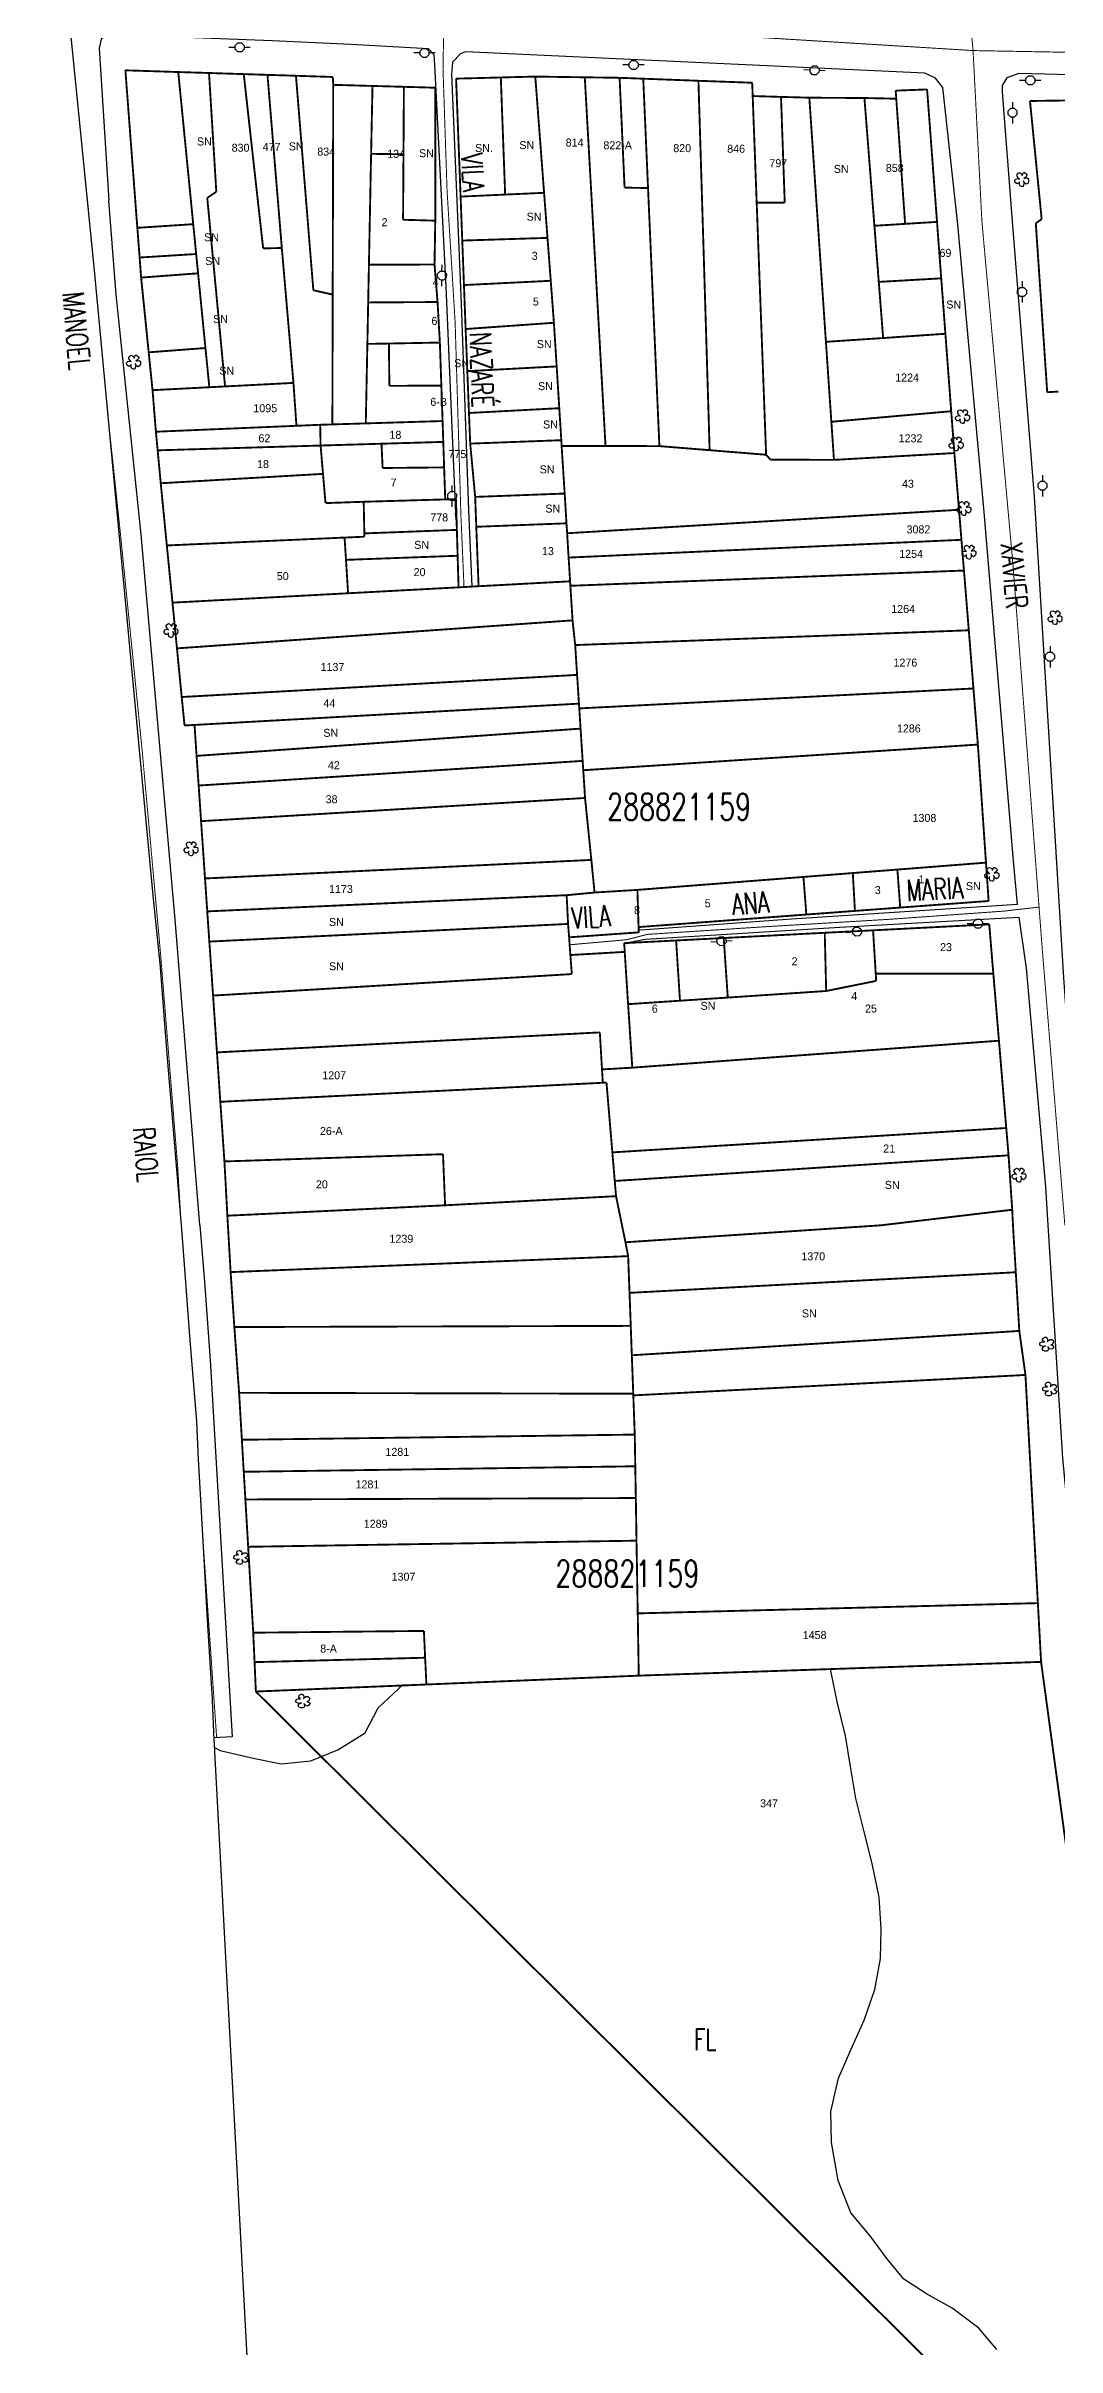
# Model space of a CAD drawing. Header units: millimetres. Extents: x 203684 to 206468, y 4869193 to 4871613.
# Drawn here: x 203709 to 203898.5, y 4870786.4 to 4871217.7 of the extents above; entities that cross this region are included whole.
import ezdxf
from ezdxf.enums import TextEntityAlignment as Align

# ---------------------------------------------------------------- set-up
doc = ezdxf.new("R2010")
doc.units = ezdxf.units.MM
for name, color, linetype in [('CD_MALHA_LOTES', 7, 'Continuous'), ('CD_TXT_QUADRA', 7, 'Continuous'), ('LM-LIM-SETOR-FISCAL', 250, 'Continuous'), ('LT-POSTES', 7, 'Continuous'), ('RU-QUADRA', 210, 'Continuous'), ('SV-EIXO-RUA-N-PAV', 6, 'Continuous'), ('SV-EIXO-RUA-PAV', 20, 'Continuous'), ('SV-RUA-NAO-PAV', 7, 'Continuous'), ('SV-RUA-PAVIM', 7, 'Continuous'), ('SV-TXT-RUA-N-PAV', 7, 'Continuous'), ('SV-TXT-RUA-PAV', 7, 'Continuous'), ('Th_NmrPort', 1, 'Continuous'), ('VG-ARVORE-ISOLADA', 90, 'Continuous'), ('VG-ORLA-VEGETACAO', 90, 'Continuous'), ('VG-TXT-VEGETACAO', 90, 'Continuous')]:
    doc.layers.add(name, color=color, linetype=linetype)
doc.styles.add('ARIAL', font='simplex.shx')

# ---------------------------------------------------------------- blocks, each defined once
blk = doc.blocks.new('COD092', base_point=(204504.092239, 4871060.025635))
at = {"layer": 'LT-POSTES'}
blk.add_line((204504.922233, 4871060.022296), (204506.0889, 4871060.022296), dxfattribs=at)
blk.add_lwpolyline([(204502.0889, 4871060.022296), (204503.255567, 4871060.022296), (204503.255567, 4871060.35563), (204503.755567, 4871060.85563), (204504.422233, 4871060.85563), (204504.922233, 4871060.35563), (204504.922233, 4871059.688963), (204504.422233, 4871059.188963), (204503.755567, 4871059.188963), (204503.255567, 4871059.688963), (204503.255567, 4871060.022296)], dxfattribs=at)
blk = doc.blocks.new('COD208', base_point=(204517.498181, 4871042.194979))
at = {"layer": 'VG-ARVORE-ISOLADA'}
blk.add_lwpolyline([(204517.064848, 4871042.628313), (204516.739848, 4871042.844979), (204516.739848, 4871043.169979), (204516.956515, 4871043.386646), (204517.173181, 4871043.494979), (204517.389848, 4871043.494979), (204517.606515, 4871043.278312), (204517.714848, 4871042.953312), (204517.606515, 4871042.628313), (204517.823181, 4871042.844979), (204518.148181, 4871043.061646), (204518.473181, 4871043.061646), (204518.689848, 4871042.844979), (204518.798181, 4871042.628313), (204518.581515, 4871042.194979), (204518.256515, 4871042.086646), (204518.581515, 4871041.978313), (204518.798181, 4871041.869979), (204518.798181, 4871041.653313), (204518.581515, 4871041.328313), (204518.364848, 4871041.219979), (204518.039848, 4871041.328313), (204517.714848, 4871041.761646), (204517.823181, 4871041.219979), (204517.714848, 4871041.003313), (204517.498181, 4871040.894979), (204517.173181, 4871040.894979), (204516.848182, 4871041.003313), (204516.631515, 4871041.328313), (204516.848182, 4871041.653313), (204517.281515, 4871041.869979), (204516.848182, 4871041.761646), (204516.414848, 4871041.869979), (204516.198182, 4871041.978313), (204516.198182, 4871042.194979), (204516.306515, 4871042.519979), (204516.631515, 4871042.628313)], close=True, dxfattribs=at)

msp = doc.modelspace()

# ---------------------------------------------------------------- linework, layer by layer
at = {"layer": 'CD_MALHA_LOTES', "const_width": 0.35}
for points in [[(203726.08, 4871183.65), (203723.84, 4871213.17)], [(203723.84, 4871213.17), (203733.75, 4871212.85)], [(203733.75, 4871212.85), (203739.52, 4871212.67)], [(203736.56, 4871184.33), (203733.75, 4871212.85)], [(203739.52, 4871212.67), (203746.03, 4871212.46)], [(203740.89, 4871190.4), (203739.52, 4871212.67)], [(203746.03, 4871212.46), (203750.48, 4871212.32)], [(203749.67, 4871179.79), (203746.03, 4871212.46)], [(203750.48, 4871212.32), (203755.82, 4871212.15)], [(203753.17, 4871179.87), (203750.48, 4871212.32)], [(203755.82, 4871212.15), (203762.73, 4871211.92)], [(203759.08, 4871171.95), (203755.82, 4871212.15)], [(203762.71, 4871171.13), (203762.81, 4871210.45)], [(203762.73, 4871211.92), (203762.81, 4871210.45)], [(203762.81, 4871210.45), (203770.17, 4871210.24)], [(203769.91, 4871197.52), (203770.17, 4871210.24)], [(203770.17, 4871210.24), (203776.06, 4871210.08)], [(203775.98, 4871197.43), (203776.06, 4871210.08)], [(203776.06, 4871210.08), (203781.94, 4871209.91)], [(203781.94, 4871209.91), (203781.94, 4871184.99)], [(203785.84, 4871211.61), (203794.23, 4871211.83)], [(203786.69, 4871189.5), (203785.84, 4871211.61)], [(203794.23, 4871211.83), (203800.69, 4871212)], [(203795.04, 4871189.88), (203794.23, 4871211.83)], [(203800.69, 4871212), (203809.97, 4871211.86)], [(203802.34, 4871190.21), (203800.69, 4871212)], [(203809.97, 4871211.86), (203816.5, 4871211.77)], [(203813.86, 4871142.75), (203809.97, 4871211.86)], [(203816.5, 4871211.77), (203820.93, 4871211.6)], [(203817.43, 4871191.18), (203816.5, 4871211.77)], [(203820.93, 4871211.6), (203831.28, 4871211.21)], [(203821.83, 4871191.11), (203820.93, 4871211.6)], [(203831.28, 4871211.21), (203841.36, 4871210.84)], [(203833.38, 4871141.97), (203831.28, 4871211.21)], [(203841.36, 4871210.84), (203841.45, 4871208.35)], [(203868.26, 4871209.36), (203874.15, 4871209.59)], [(203868.37, 4871207.85), (203868.26, 4871209.36)], [(203874.15, 4871209.59), (203876.01, 4871184.76)], [(203842.2, 4871188.36), (203841.45, 4871208.35)], [(203841.45, 4871208.35), (203846.76, 4871208.19)], [(203846.76, 4871208.19), (203852.07, 4871208.04)], [(203847.46, 4871188.37), (203846.76, 4871208.19)], [(203855.18, 4871162.28), (203852.07, 4871208.04)], [(203852.07, 4871208.04), (203862.4, 4871207.98)], [(203862.4, 4871207.98), (203868.37, 4871207.85)], [(203864.27, 4871184.03), (203862.4, 4871207.98)], [(203870.03, 4871184.39), (203868.37, 4871207.85)], [(203902.92, 4871207.56), (203893.44, 4871207.42)], [(203893.44, 4871207.42), (203895.63, 4871185.27)], [(203769.5, 4871176.73), (203769.91, 4871197.52)], [(203775.98, 4871197.43), (203769.91, 4871197.52)], [(203775.9, 4871185.16), (203775.98, 4871197.43)], [(203739.19, 4871189.27), (203740.89, 4871190.4)], [(203742.53, 4871153.92), (203739.19, 4871189.27)], [(203786.69, 4871189.5), (203795.04, 4871189.88)], [(203787, 4871181.26), (203786.69, 4871189.5)], [(203802.34, 4871190.21), (203795.04, 4871189.88)], [(203802.98, 4871181.76), (203802.34, 4871190.21)], [(203821.83, 4871191.11), (203817.43, 4871191.18)], [(203823.96, 4871142.73), (203821.83, 4871191.11)], [(203843.97, 4871141.11), (203842.2, 4871188.36)], [(203842.2, 4871188.36), (203847.46, 4871188.37)], [(203726.08, 4871183.65), (203736.56, 4871184.33)], [(203726.51, 4871178.08), (203726.08, 4871183.65)], [(203737.11, 4871178.74), (203736.56, 4871184.33)], [(203781.94, 4871184.99), (203775.9, 4871185.16)], [(203781.94, 4871184.99), (203781.8, 4871176.77)], [(203864.27, 4871184.03), (203870.03, 4871184.39)], [(203865.09, 4871173.51), (203864.27, 4871184.03)], [(203876.01, 4871184.76), (203870.03, 4871184.39)], [(203876.01, 4871184.76), (203876.8, 4871174.18)], [(203895.63, 4871185.27), (203894.53, 4871184.5)], [(203894.53, 4871184.5), (203896.67, 4871152.84)], [(203753.17, 4871179.87), (203749.67, 4871179.79)], [(203755.35, 4871154.58), (203753.17, 4871179.87)], [(203787, 4871181.26), (203802.98, 4871181.76)], [(203787.32, 4871172.92), (203787, 4871181.26)], [(203803.59, 4871173.72), (203802.98, 4871181.76)], [(203726.51, 4871178.08), (203737.11, 4871178.74)], [(203726.79, 4871174.32), (203726.51, 4871178.08)], [(203726.79, 4871174.32), (203737.47, 4871175.12)], [(203737.47, 4871175.12), (203737.11, 4871178.74)], [(203738.85, 4871161.12), (203737.47, 4871175.12)], [(203769.36, 4871169.66), (203769.5, 4871176.73)], [(203781.8, 4871176.77), (203769.5, 4871176.73)], [(203781.8, 4871176.77), (203782.37, 4871169.74)], [(203728.21, 4871160.31), (203726.79, 4871174.32)], [(203762.71, 4871171.13), (203759.08, 4871171.95)], [(203762.65, 4871146.8), (203762.71, 4871171.13)], [(203787.32, 4871172.92), (203803.59, 4871173.72)], [(203787.63, 4871164.68), (203787.32, 4871172.92)], [(203804.18, 4871165.85), (203803.59, 4871173.72)], [(203865.09, 4871173.51), (203876.8, 4871174.18)], [(203865.91, 4871162.99), (203865.09, 4871173.51)], [(203876.8, 4871174.18), (203877.58, 4871163.79)], [(203769.21, 4871161.89), (203769.36, 4871169.66)], [(203782.37, 4871169.74), (203769.36, 4871169.66)], [(203782.37, 4871169.74), (203782.8, 4871162.14)], [(203787.63, 4871164.68), (203804.18, 4871165.85)], [(203804.7, 4871157.67), (203804.18, 4871165.85)], [(203768.91, 4871146.99), (203769.21, 4871161.89)], [(203773.25, 4871161.96), (203769.21, 4871161.89)], [(203773.25, 4871161.96), (203782.8, 4871162.14)], [(203773.33, 4871154.04), (203773.25, 4871161.96)], [(203782.8, 4871162.14), (203783.08, 4871154.05)], [(203787.95, 4871156.78), (203787.63, 4871164.68)], [(203855.18, 4871162.28), (203865.91, 4871162.99)], [(203856.2, 4871147.29), (203855.18, 4871162.28)], [(203877.58, 4871163.79), (203865.91, 4871162.99)], [(203877.58, 4871163.79), (203878.67, 4871149.27)], [(203728.21, 4871160.31), (203738.85, 4871161.12)], [(203728.93, 4871153.22), (203728.21, 4871160.31)], [(203739.58, 4871153.77), (203738.85, 4871161.12)], [(203787.95, 4871156.78), (203804.7, 4871157.67)], [(203805.19, 4871149.84), (203804.7, 4871157.67)], [(203728.93, 4871153.22), (203739.58, 4871153.77)], [(203729.56, 4871145.43), (203728.93, 4871153.22)], [(203742.53, 4871153.92), (203739.58, 4871153.77)], [(203755.35, 4871154.58), (203742.53, 4871153.92)], [(203755.91, 4871146.54), (203755.35, 4871154.58)], [(203783.08, 4871154.05), (203773.33, 4871154.04)], [(203783.08, 4871154.05), (203783.31, 4871147.43)], [(203788.26, 4871148.94), (203787.95, 4871156.78)], [(203896.67, 4871152.84), (203898.75, 4871152.95)], [(203788.26, 4871148.94), (203805.19, 4871149.84)], [(203788.49, 4871143.2), (203788.26, 4871148.94)], [(203805.57, 4871143.84), (203805.19, 4871149.84)], [(203856.2, 4871147.29), (203878.67, 4871149.27)], [(203878.67, 4871149.27), (203879.26, 4871141.43)], [(203729.56, 4871145.43), (203755.91, 4871146.54)], [(203729.89, 4871141.94), (203729.56, 4871145.43)], [(203760.36, 4871146.73), (203755.91, 4871146.54)], [(203760.36, 4871146.73), (203762.65, 4871146.8)], [(203760.44, 4871142.84), (203760.36, 4871146.73)], [(203768.91, 4871146.99), (203762.65, 4871146.8)], [(203783.31, 4871147.43), (203768.91, 4871146.99)], [(203783.31, 4871147.43), (203783.44, 4871143.52)], [(203856.69, 4871140.15), (203856.2, 4871147.29)], [(203729.89, 4871141.94), (203760.44, 4871142.84)], [(203730.47, 4871135.77), (203729.89, 4871141.94)], [(203760.44, 4871142.84), (203771.86, 4871143.18)], [(203760.89, 4871137.53), (203760.44, 4871142.84)], [(203771.86, 4871143.18), (203783.44, 4871143.52)], [(203772.07, 4871138.63), (203771.86, 4871143.18)], [(203783.44, 4871143.52), (203783.6, 4871138.74)], [(203788.49, 4871143.2), (203805.57, 4871143.84)], [(203789.42, 4871133.21), (203788.49, 4871143.2)], [(203805.63, 4871142.77), (203805.57, 4871143.84)], [(203805.63, 4871142.77), (203813.86, 4871142.75)], [(203806.2, 4871133.84), (203805.63, 4871142.77)], [(203823.96, 4871142.73), (203813.86, 4871142.75)], [(203833.38, 4871141.97), (203823.96, 4871142.73)], [(203843.97, 4871141.11), (203833.38, 4871141.97)], [(203844.77, 4871140.21), (203843.97, 4871141.11)], [(203856.69, 4871140.15), (203844.77, 4871140.21)], [(203879.26, 4871141.43), (203856.69, 4871140.15)], [(203879.26, 4871141.43), (203880.13, 4871130.8)], [(203730.47, 4871135.77), (203760.89, 4871137.53)], [(203731.61, 4871124.11), (203730.47, 4871135.77)], [(203761.36, 4871132.05), (203760.89, 4871137.53)], [(203783.6, 4871138.74), (203772.07, 4871138.63)], [(203783.6, 4871138.74), (203783.81, 4871132.74)], [(203768.52, 4871132.3), (203761.36, 4871132.05)], [(203768.52, 4871132.3), (203783.81, 4871132.74)], [(203768.64, 4871126.37), (203768.52, 4871132.3)], [(203783.81, 4871132.74), (203785.82, 4871132.79)], [(203785.82, 4871132.79), (203785.99, 4871127.03)], [(203789.42, 4871133.21), (203806.2, 4871133.84)], [(203789.63, 4871127.61), (203789.42, 4871133.21)], [(203806.54, 4871128.26), (203806.2, 4871133.84)], [(203785.99, 4871127.03), (203768.64, 4871126.37)], [(203785.99, 4871127.03), (203786.13, 4871122.18)], [(203789.63, 4871127.61), (203806.54, 4871128.26)], [(203790.06, 4871116.47), (203789.63, 4871127.61)], [(203806.66, 4871126.4), (203806.54, 4871128.26)], [(203806.66, 4871126.4), (203880.13, 4871130.8)], [(203880.13, 4871130.8), (203880.59, 4871125.17)], [(203731.61, 4871124.11), (203764.93, 4871125.59)], [(203732.67, 4871113.39), (203731.61, 4871124.11)], [(203764.93, 4871125.59), (203768.65, 4871125.75)], [(203765.2, 4871121.41), (203764.93, 4871125.59)], [(203768.65, 4871125.75), (203768.64, 4871126.37)], [(203806.94, 4871121.84), (203806.66, 4871126.4)], [(203806.94, 4871121.84), (203880.59, 4871125.17)], [(203880.59, 4871125.17), (203881.06, 4871119.41)], [(203765.2, 4871121.41), (203786.13, 4871122.18)], [(203765.59, 4871115.15), (203765.2, 4871121.41)], [(203786.13, 4871122.18), (203786.31, 4871116.26)], [(203807.22, 4871117.39), (203806.94, 4871121.84)], [(203807.27, 4871116.55), (203881.06, 4871119.41)], [(203881.06, 4871119.41), (203881.97, 4871108.21)], [(203732.67, 4871113.39), (203765.59, 4871115.15)], [(203786.31, 4871116.26), (203765.59, 4871115.15)], [(203786.31, 4871116.26), (203790.06, 4871116.47)], [(203807.22, 4871117.39), (203790.06, 4871116.47)], [(203807.27, 4871116.55), (203807.22, 4871117.39)], [(203807.68, 4871110.07), (203807.27, 4871116.55)], [(203733.51, 4871104.82), (203732.67, 4871113.39)], [(203733.51, 4871104.82), (203807.68, 4871110.07)], [(203808.17, 4871105.44), (203807.68, 4871110.07)], [(203808.17, 4871105.44), (203881.97, 4871108.21)], [(203808.53, 4871099.85), (203808.17, 4871105.44)], [(203881.97, 4871108.21), (203882.84, 4871097.3)], [(203734.4, 4871095.7), (203733.51, 4871104.82)], [(203734.4, 4871095.7), (203808.53, 4871099.85)], [(203808.88, 4871094.46), (203808.53, 4871099.85)], [(203808.94, 4871093.57), (203882.84, 4871097.3)], [(203882.84, 4871097.3), (203883.67, 4871086.79)], [(203734.93, 4871090.37), (203734.4, 4871095.7)], [(203736.8, 4871090.47), (203808.88, 4871094.46)], [(203808.94, 4871093.57), (203808.88, 4871094.46)], [(203809.18, 4871089.78), (203808.94, 4871093.57)], [(203736.8, 4871090.47), (203734.93, 4871090.37)], [(203737.19, 4871084.67), (203736.8, 4871090.47)], [(203737.19, 4871084.67), (203809.18, 4871089.78)], [(203809.57, 4871083.73), (203809.18, 4871089.78)], [(203737.58, 4871079.11), (203737.19, 4871084.67)], [(203809.69, 4871081.98), (203883.67, 4871086.79)], [(203883.67, 4871086.79), (203885.19, 4871064.66)], [(203737.58, 4871079.11), (203809.57, 4871083.73)], [(203809.69, 4871081.98), (203809.57, 4871083.73)], [(203810.02, 4871076.78), (203809.69, 4871081.98)], [(203738.03, 4871072.43), (203737.58, 4871079.11)], [(203738.03, 4871072.43), (203810.02, 4871076.78)], [(203811.2, 4871065.17), (203810.02, 4871076.78)], [(203738.77, 4871061.69), (203738.03, 4871072.43)], [(203738.77, 4871061.69), (203811.2, 4871065.17)], [(203811.81, 4871059.06), (203811.2, 4871065.17)], [(203850.97, 4871061.98), (203860.22, 4871062.71)], [(203860.22, 4871062.71), (203868.58, 4871063.36)], [(203860.62, 4871055.61), (203860.22, 4871062.71)], [(203868.58, 4871063.36), (203885.19, 4871064.66)], [(203869.11, 4871056.24), (203868.58, 4871063.36)], [(203885.19, 4871064.66), (203885.69, 4871057.47)], [(203739.19, 4871055.52), (203738.77, 4871061.69)], [(203739.19, 4871055.52), (203806.57, 4871058.56)], [(203806.57, 4871058.56), (203811.81, 4871059.06)], [(203806.84, 4871053.17), (203806.57, 4871058.56)], [(203819.84, 4871059.55), (203811.81, 4871059.06)], [(203819.84, 4871059.55), (203850.97, 4871061.98)], [(203820.05, 4871052.58), (203819.84, 4871059.55)], [(203851.51, 4871054.93), (203850.97, 4871061.98)], [(203739.58, 4871049.86), (203739.19, 4871055.52)], [(203851.51, 4871054.93), (203820.05, 4871052.58)], [(203860.62, 4871055.61), (203851.51, 4871054.93)], [(203869.11, 4871056.24), (203860.62, 4871055.61)], [(203885.69, 4871057.47), (203869.11, 4871056.24)], [(203739.58, 4871049.86), (203806.84, 4871053.17)], [(203740.28, 4871039.74), (203739.58, 4871049.86)], [(203807.03, 4871050.66), (203806.84, 4871053.17)], [(203820.08, 4871051.59), (203807.03, 4871050.66)], [(203807.03, 4871050.66), (203807.27, 4871047.34)], [(203817.36, 4871049.57), (203827.09, 4871050.07)], [(203817.46, 4871047.93), (203817.36, 4871049.57)], [(203820.05, 4871052.58), (203820.08, 4871051.59)], [(203827.09, 4871050.07), (203836.02, 4871050.53)], [(203827.82, 4871038.78), (203827.09, 4871050.07)], [(203836.02, 4871050.53), (203854.96, 4871051.51)], [(203836.78, 4871039.37), (203836.02, 4871050.53)], [(203854.96, 4871051.51), (203864.02, 4871051.97)], [(203855.23, 4871040.6), (203854.96, 4871051.51)], [(203864.02, 4871051.97), (203885.8, 4871053.09)], [(203864.52, 4871043.85), (203864.02, 4871051.97)], [(203885.8, 4871053.09), (203886.57, 4871043.83)], [(203807.27, 4871047.34), (203817.46, 4871047.93)], [(203807.54, 4871043.77), (203807.27, 4871047.34)], [(203818.09, 4871038.13), (203817.46, 4871047.93)], [(203740.28, 4871039.74), (203807.54, 4871043.77)], [(203864.6, 4871042.49), (203855.23, 4871040.6)], [(203886.57, 4871043.83), (203864.52, 4871043.85)], [(203864.52, 4871043.85), (203864.6, 4871042.49)], [(203886.57, 4871043.83), (203887.62, 4871031.28)], [(203741.01, 4871029.09), (203740.28, 4871039.74)], [(203818.09, 4871038.13), (203827.82, 4871038.78)], [(203818.88, 4871026.23), (203818.09, 4871038.13)], [(203836.78, 4871039.37), (203827.82, 4871038.78)], [(203855.23, 4871040.6), (203836.78, 4871039.37)], [(203741.01, 4871029.09), (203812.79, 4871032.84)], [(203812.79, 4871032.84), (203813.2, 4871025.9)], [(203741.64, 4871019.83), (203741.01, 4871029.09)], [(203887.62, 4871031.28), (203818.88, 4871026.23)], [(203887.62, 4871031.28), (203888.99, 4871014.92)], [(203813.2, 4871025.9), (203818.88, 4871026.23)], [(203813.35, 4871023.4), (203813.2, 4871025.9)], [(203741.64, 4871019.83), (203813.35, 4871023.4)], [(203742.41, 4871008.65), (203741.64, 4871019.83)], [(203814.04, 4871023.44), (203813.35, 4871023.4)], [(203815.14, 4871010.35), (203814.04, 4871023.44)], [(203815.14, 4871010.35), (203888.99, 4871014.92)], [(203888.99, 4871014.92), (203889.42, 4871009.8)], [(203742.41, 4871008.65), (203783.39, 4871010.01)], [(203742.96, 4870998.48), (203742.41, 4871008.65)], [(203783.39, 4871010.01), (203783.78, 4871000.43)], [(203815.59, 4871004.99), (203815.14, 4871010.35)], [(203815.59, 4871004.99), (203889.42, 4871009.8)], [(203889.42, 4871009.8), (203890.11, 4870999.6)], [(203783.78, 4871000.43), (203815.83, 4871002.14)], [(203815.83, 4871002.14), (203815.59, 4871004.99)], [(203817.6, 4870993.5), (203815.83, 4871002.14)], [(203742.96, 4870998.48), (203783.78, 4871000.43)], [(203743.57, 4870987.91), (203742.96, 4870998.48)], [(203865.47, 4870996.68), (203890.11, 4870999.6)], [(203890.11, 4870999.6), (203890.25, 4870996.68)], [(203817.6, 4870993.5), (203865.47, 4870996.68)], [(203818.1, 4870990.9), (203817.6, 4870993.5)], [(203890.25, 4870996.68), (203890.78, 4870987.88)], [(203743.57, 4870987.91), (203818.1, 4870990.9)], [(203818.36, 4870984.02), (203818.1, 4870990.9)], [(203744.27, 4870977.61), (203743.57, 4870987.91)], [(203818.36, 4870984.02), (203890.78, 4870987.88)], [(203890.78, 4870987.88), (203891.44, 4870976.88)], [(203818.59, 4870977.83), (203818.36, 4870984.02)], [(203744.27, 4870977.61), (203818.59, 4870977.83)], [(203745.16, 4870965.28), (203744.27, 4870977.61)], [(203818.79, 4870972.32), (203818.59, 4870977.83)], [(203818.79, 4870972.32), (203891.44, 4870976.88)], [(203891.44, 4870976.88), (203892.59, 4870968.63)], [(203819.06, 4870965.11), (203818.79, 4870972.32)], [(203819.07, 4870964.8), (203892.59, 4870968.63)], [(203892.59, 4870968.63), (203894.92, 4870925.86)], [(203745.16, 4870965.28), (203819.06, 4870965.11)], [(203745.68, 4870956.48), (203745.16, 4870965.28)], [(203819.07, 4870964.8), (203819.06, 4870965.11)], [(203819.34, 4870957.45), (203819.07, 4870964.8)], [(203745.68, 4870956.48), (203819.34, 4870957.45)], [(203746.03, 4870950.48), (203745.68, 4870956.48)], [(203819.44, 4870951.51), (203819.34, 4870957.45)], [(203746.03, 4870950.48), (203819.44, 4870951.51)], [(203746.34, 4870945.29), (203746.03, 4870950.48)], [(203819.54, 4870945.56), (203819.44, 4870951.51)], [(203746.34, 4870945.29), (203819.54, 4870945.56)], [(203746.86, 4870936.42), (203746.34, 4870945.29)], [(203819.67, 4870937.57), (203819.54, 4870945.56)], [(203746.86, 4870936.42), (203819.67, 4870937.57)], [(203819.9, 4870923.94), (203819.67, 4870937.57)], [(203747.81, 4870920.32), (203746.86, 4870936.42)], [(203819.9, 4870923.94), (203894.92, 4870925.86)], [(203894.92, 4870925.86), (203895.52, 4870914.85)], [(203747.81, 4870920.32), (203779.81, 4870920.65)], [(203748.06, 4870914.8), (203747.81, 4870920.32)], [(203779.81, 4870920.65), (203780.04, 4870915.63)], [(203820.09, 4870912.27), (203819.9, 4870923.94)], [(203748.06, 4870914.8), (203780.04, 4870915.63)], [(203748.3, 4870909.29), (203748.06, 4870914.8)], [(203780.04, 4870915.63), (203780.28, 4870910.61)], [(203780.28, 4870910.61), (203820.09, 4870912.27)], [(203895.52, 4870914.85), (203820.09, 4870912.27)], [(203895.52, 4870914.85), (203903.85, 4870853.49), (203904.67, 4870822.04), (203903.84, 4870754.54)], [(203748.3, 4870909.29), (203780.28, 4870910.61)], [(203903.84, 4870754.54), (203748.3, 4870909.29)]]:
    msp.add_lwpolyline(points, dxfattribs=at)
at = {"layer": 'LM-LIM-SETOR-FISCAL', "const_width": 0.25}
msp.add_lwpolyline([(203709.08, 4871265.2), (203718.01, 4871175.77), (203729, 4871058.7), (203730.36, 4871045.43), (203731.61, 4871029.18), (203734.33, 4870996.69), (203734.4, 4870995.85), (203735.12, 4870986.29), (203735.95, 4870975.18), (203737.2, 4870960.01), (203737.48, 4870953.54), (203738.54, 4870934.86), (203739.17, 4870923.29), (203740.13, 4870908.01), (203740.42, 4870901.01), (203748.41, 4870751.62)], dxfattribs=at)
at = {"layer": 'RU-QUADRA', "const_width": 0.18}
for points in [[(203903.84, 4870754.54), (203748.3, 4870909.29), (203748.06, 4870914.8), (203747.81, 4870920.32), (203746.86, 4870936.42), (203746.34, 4870945.29), (203746.03, 4870950.48), (203745.68, 4870956.48), (203745.16, 4870965.28), (203744.27, 4870977.61), (203743.57, 4870987.91), (203743.01, 4870997.58), (203742.41, 4871008.65), (203741.64, 4871019.83), (203741.01, 4871029.09), (203740.28, 4871039.74), (203739.58, 4871049.86), (203739.19, 4871055.52), (203738.77, 4871061.69), (203738.03, 4871072.43), (203737.58, 4871079.11), (203737.19, 4871084.67), (203736.8, 4871090.47), (203734.93, 4871090.37), (203734.4, 4871095.7), (203733.51, 4871104.82), (203732.67, 4871113.39), (203731.61, 4871124.11), (203730.47, 4871135.77), (203729.89, 4871141.94), (203729.56, 4871145.43), (203728.93, 4871153.22), (203728.21, 4871160.31), (203726.79, 4871174.32), (203726.51, 4871178.08), (203726.08, 4871183.65), (203723.84, 4871213.17), (203733.75, 4871212.85), (203739.52, 4871212.67), (203746.03, 4871212.46), (203750.48, 4871212.32), (203755.82, 4871212.15), (203762.73, 4871211.92), (203762.81, 4871210.45), (203770.17, 4871210.24), (203776.06, 4871210.08), (203781.94, 4871209.91), (203781.94, 4871184.99), (203781.8, 4871176.77), (203782.37, 4871169.74), (203782.8, 4871162.14), (203783.08, 4871154.05), (203783.31, 4871147.43), (203783.44, 4871143.52), (203783.6, 4871138.74), (203783.81, 4871132.74), (203785.82, 4871132.79), (203785.99, 4871127.03), (203786.13, 4871122.18), (203786.31, 4871116.26), (203790.06, 4871116.47), (203789.63, 4871127.61), (203789.42, 4871133.21), (203788.49, 4871143.2), (203788.26, 4871148.94), (203787.95, 4871156.78), (203787.63, 4871164.68), (203787.32, 4871172.92), (203787, 4871181.26), (203786.69, 4871189.5), (203785.84, 4871211.61), (203794.23, 4871211.83), (203800.69, 4871212), (203809.97, 4871211.86), (203816.5, 4871211.77), (203820.93, 4871211.6), (203831.28, 4871211.21), (203841.36, 4871210.84), (203841.45, 4871208.35), (203846.76, 4871208.19), (203852.07, 4871208.04), (203862.4, 4871207.98), (203868.37, 4871207.85), (203868.26, 4871209.36), (203874.15, 4871209.59), (203876.01, 4871184.76), (203876.8, 4871174.18), (203877.58, 4871163.79), (203878.67, 4871149.27), (203879.26, 4871141.43), (203880.13, 4871130.8), (203880.59, 4871125.17), (203881.06, 4871119.41), (203881.97, 4871108.21), (203882.84, 4871097.3), (203883.67, 4871086.79), (203885.19, 4871064.66), (203885.69, 4871057.47), (203869.11, 4871056.24), (203860.62, 4871055.61), (203851.51, 4871054.93), (203820.05, 4871052.58), (203820.08, 4871051.59), (203807.03, 4871050.66), (203807.27, 4871047.34), (203817.46, 4871047.93), (203817.36, 4871049.57), (203827.09, 4871050.07), (203836.02, 4871050.53), (203854.96, 4871051.51), (203864.02, 4871051.97), (203885.8, 4871053.09), (203886.57, 4871043.83), (203887.62, 4871031.28), (203888.99, 4871014.92), (203889.42, 4871009.8), (203890.11, 4870999.6), (203890.78, 4870987.88), (203891.44, 4870976.88), (203892.59, 4870968.63), (203894.92, 4870925.86), (203895.52, 4870914.85), (203903.85, 4870853.49)], [(203902.92, 4871207.56), (203893.44, 4871207.42), (203895.63, 4871185.27), (203894.53, 4871184.5), (203896.67, 4871152.84), (203898.75, 4871152.95)]]:
    msp.add_lwpolyline(points, dxfattribs=at)
at = {"layer": 'SV-EIXO-RUA-N-PAV', "linetype": 'Continuous', "const_width": 0.18}
for points in [[(203783.55, 4871222.57), (203783.39, 4871213.45), (203784.15, 4871190.63), (203785.67, 4871165.84), (203786.74, 4871129.94), (203787.33, 4871116.32)], [(203895.11, 4871056.32), (203888.42, 4871055.56), (203867.13, 4871054.04), (203843.4, 4871052.62), (203821.69, 4871051.21), (203817.81, 4871050.21), (203807.13, 4871049.26)]]:
    msp.add_lwpolyline(points, dxfattribs=at)
at = {"layer": 'SV-EIXO-RUA-PAV', "linetype": 'Continuous', "const_width": 0.18}
for points in [[(203854.71, 4871558.16), (203858.04, 4871522.91), (203861.69, 4871485.34), (203865.04, 4871434.23), (203868, 4871393.16), (203871.2, 4871346.46), (203875.45, 4871292.77), (203880.02, 4871244.55), (203882.76, 4871217.02), (203884.43, 4871184.78)], [(203713.03, 4871225.64), (203729.05, 4871225.39), (203808.53, 4871221.43), (203882.83, 4871216.87), (203949.83, 4871215.65), (204015.47, 4871214.29), (204067.11, 4871213.37), (204135.17, 4871214.74), (204197.92, 4871217.48), (204261.73, 4871222.35), (204301.96, 4871225.08), (204367.13, 4871229.34), (204428.51, 4871233.91), (204495.05, 4871238.62), (204560.38, 4871242.27)], [(203884.43, 4871184.78), (203890.25, 4871120.51), (203895.72, 4871048.72), (203899.98, 4870996.7)], [(203734.26, 4870997.47), (203733.62, 4871008.03), (203730.42, 4871047.73), (203726.92, 4871086.36), (203722.97, 4871125.76), (203720.59, 4871148.28)], [(203738.32, 4870938.71), (203740.95, 4870900.62)]]:
    msp.add_lwpolyline(points, dxfattribs=at)
at = {"layer": 'SV-RUA-NAO-PAV'}
for points in [[(203780.64, 4871217.17, 6.1), (203781.66, 4871216.16, 6.1), (203781.77, 4871214.13, 6.1), (203783.92, 4871172.64, 6.1), (203785.76, 4871130.19, 5.76)], [(203787.61, 4871216.62, 5.92), (203786.69, 4871216.28, 5.89), (203785.19, 4871214.71, 5.89), (203785.01, 4871212.44, 5.89), (203786.82, 4871169.49, 5.6), (203788.16, 4871130.72, 5.68), (203788.77, 4871116.4, 5.68), (203786.31, 4871116.26, 5.68), (203786.13, 4871122.18, 5.68), (203785.96, 4871128.12, 5.68), (203785.76, 4871130.19, 5.68)], [(203891.08, 4871056.79, 6.82), (203848.75, 4871054.07, 6.9), (203821.36, 4871052.04, 6.58), (203820.07, 4871052.03, 6.58), (203820.08, 4871051.59, 6.58), (203807.03, 4871050.66, 6.58), (203807.27, 4871047.34, 6.58), (203817.46, 4871047.93, 6.58), (203817.36, 4871049.57, 6.58), (203821.36, 4871050.31, 6.58)], [(203821.36, 4871050.31, 6.64), (203857.81, 4871052.54, 7.09), (203891.35, 4871054.43, 6.82)]]:
    msp.add_polyline3d(points, dxfattribs=at)
at = {"layer": 'SV-RUA-PAVIM'}
for points in [[(203780.64, 4871217.17, 5.92), (203766.16, 4871218.03, 6.29), (203751.36, 4871218.72, 6.29), (203720.55, 4871219.91, 6.13), (203719.27, 4871218.99, 6.13), (203718.91, 4871217.35, 6.13), (203720.71, 4871188.76, 5.7)], [(203879.9, 4871184.3, 6.32), (203877.12, 4871209.96, 6.05), (203875.75, 4871211.73, 5.92), (203873.72, 4871212.66, 5.92), (203787.61, 4871216.62, 5.92)], [(204041.76, 4871206.5, 6.16), (204039.06, 4871208.55, 6.18), (204034.32, 4871208.88, 6.21), (203978.58, 4871210.32, 6.21), (203891.38, 4871212.6, 5.78), (203889.11, 4871211.76, 5.78), (203888.23, 4871210.3, 5.92), (203888.23, 4871209.15, 5.97), (203890.02, 4871185.62, 6.26)], [(203737.82, 4870996.68, 5.2), (203733.16, 4871054, 5.2), (203726.8, 4871126.18, 5.14), (203722.11, 4871171.15, 5.68), (203720.71, 4871188.76, 5.6)], [(203891.08, 4871056.79, 7.04), (203890.38, 4871065.01, 6.98), (203884.82, 4871130.33, 6.5), (203879.9, 4871184.3, 6.48)], [(203890.02, 4871185.62, 6.37), (203894.21, 4871133.2, 6.74), (203899.7, 4871043.09, 6.93), (203902.48, 4871004.61, 6.93), (203903.29, 4870996.68, 7.17)], [(203891.35, 4871054.43, 7.04), (203892.73, 4871044.87, 7.12), (203896.36, 4871003.92, 7.12), (203896.81, 4870996.68, 6.51)], [(203737.82, 4870996.68, 5.2), (203738.68, 4870986.09, 5.73), (203739.74, 4870971.42, 5.56), (203743.84, 4870900.81, 4.9), (203740.44, 4870900.59, 4.9)], [(203896.81, 4870996.68, 6.51), (203899.55, 4870953.05, 6.51), (203903.55, 4870911.12, 6.11), (203909.08, 4870850.9, 5.46), (203913.77, 4870802.24, 5.12), (203914.35, 4870793.03, 4.79), (203921.13, 4870793, 4.78), (203917.85, 4870840.05, 5.39), (203912.93, 4870889.36, 5.9), (203907.98, 4870954.3, 6.57)]]:
    msp.add_polyline3d(points, dxfattribs=at)
at = {"layer": 'VG-ORLA-VEGETACAO'}
for points in [[(203887.24, 4870785.95, 9.48), (203883.86, 4870789.95, 9.46), (203878.86, 4870793.7, 9.38), (203874.04, 4870796.4, 9.37), (203869.76, 4870799.17, 9.35), (203866.59, 4870803.05, 9.35), (203863.49, 4870807.25, 9.35), (203859.87, 4870811.6, 9.35), (203857.47, 4870817.65, 9.35), (203856.22, 4870824.79, 9.35), (203856.12, 4870830.56, 9.35), (203857.51, 4870836.8, 9.35), (203860.09, 4870842.67, 9.35), (203862.34, 4870847.67, 9.35), (203864.38, 4870853.47, 9.35), (203865.43, 4870859.24, 9.35), (203865.55, 4870864.76, 9.35), (203865.17, 4870870.73, 9.35), (203863.84, 4870877.03, 9.35), (203862.3, 4870883.22, 9.35), (203860.81, 4870889.23, 9.35), (203859.79, 4870895.21, 9.35), (203858.85, 4870901, 9.35), (203857.34, 4870907.08, 9.35), (203856.07, 4870913.51, 9.32)], [(203740.54, 4870898.83, 8.14), (203741.59, 4870898.23, 8.14), (203748.11, 4870896.71, 8.07), (203753.05, 4870895.71, 8.08), (203758.62, 4870896.29, 8.08), (203763.68, 4870898.35, 8.29), (203768.82, 4870901.57, 8.6), (203771.25, 4870906.21, 8.62), (203775.9, 4870910.62, 8.62)]]:
    msp.add_polyline3d(points, dxfattribs=at)

# ---------------------------------------------------------------- block references
at = {"layer": 'LT-POSTES'}
for p, rotation in [((203745.26, 4871217.46, 6.45), 180), ((203779.91, 4871216.42, 6.13), 180), ((203819.13, 4871214.18, 6.05), 180), ((203853.05, 4871213.17, 6.02), 178), ((203893.5, 4871211.28, 5.89), 180), ((203890.17, 4871205.22, 5.76), 270), ((203783.18, 4871174.7, 5.94), 89), ((203891.96, 4871171.63, 6.29), 270), ((203895.79, 4871135.31, 6.66), 270), ((203785.1, 4871133.37, 5.89), 90), ((203897.21, 4871103.26, 6.64), 270), ((203835.6, 4871049.95, 6.88), 4), ((203861.01, 4871051.73, 7.14), 4)]:
    msp.add_blockref('COD092', p, dxfattribs=dict(at, rotation=rotation))
msp.add_blockref('COD092', (203883.68, 4871053.24, 7.14), dxfattribs=at)
at = {"layer": 'VG-ARVORE-ISOLADA', "rotation": 90}
for p in [(203891.88, 4871192.69, 11.62), (203725.38, 4871158.46, 9.46), (203880.78, 4871148.26, 12.31), (203879.6, 4871143.12, 12.31), (203881.04, 4871131.03, 12.31), (203882, 4871122.85, 12.18), (203898.13, 4871110.58, 10.82), (203732.38, 4871108.18, 11.33), (203736.15, 4871067.26, 8.74), (203886.29, 4871062.47, 9.22), (203891.37, 4871006.09, 11.33)]:
    msp.add_blockref('COD208', p, dxfattribs=at)
at = {"layer": 'VG-ARVORE-ISOLADA'}
for p in [(203896.57, 4870974.41, 8.66), (203897.13, 4870966, 8.64), (203745.48, 4870934.45, 8.73), (203757.1, 4870907.51, 7.81)]:
    msp.add_blockref('COD208', p, dxfattribs=at)

# ---------------------------------------------------------------- texts
at = {"layer": 'CD_TXT_QUADRA', "style": 'ARIAL', "width": 0.7}
for p in [(203814.16, 4871072.64), (203804.46, 4870928.91)]:
    msp.add_text('288821159', height=5, dxfattribs=at).set_placement(p)
at = {"layer": 'SV-TXT-RUA-N-PAV', "style": 'ARIAL', "width": 0.7}
for s, rotation, p in [('VILA', 273, (203786.77, 4871197.56)), ('NAZARÉ', 272, (203788.38, 4871164.03)), ('ANA', 4, (203837.7, 4871054.82)), ('MARIA', 3, (203870.37, 4871057.41)), ('VILA', 4, (203807.62, 4871052.24))]:
    msp.add_text(s, height=4, rotation=rotation, dxfattribs=at).set_placement(p)
at = {"layer": 'SV-TXT-RUA-PAV', "style": 'ARIAL', "width": 0.7}
for s, p in [('MANOEL', (203712.03, 4871171.44)), ('XAVIER', (203887.93, 4871124.52)), ('RAIOL', (203725.25, 4871014.91))]:
    msp.add_text(s, height=4, rotation=275, dxfattribs=at).set_placement(p)
at = {"layer": 'Th_NmrPort', "color": 1}
for s, p in [('SN', (203737.26, 4871199.83)), ('830', (203743.76, 4871198.66)), ('477', (203749.58, 4871198.82)), ('SN', (203754.48, 4871198.93)), ('834', (203759.82, 4871197.94)), ('134', (203772.93, 4871197.52)), ('SN', (203778.89, 4871197.63)), ('SN.', (203789.4, 4871198.62)), ('SN', (203797.7, 4871199.15)), ('814', (203806.39, 4871199.64)), ('822-A', (203813.46, 4871199.11)), ('820', (203826.56, 4871198.58)), ('846', (203836.67, 4871198.47)), ('797', (203844.58, 4871195.76)), ('SN', (203856.66, 4871194.7)), ('858', (203866.41, 4871194.88)), ('2', (203771.87, 4871184.7)), ('SN', (203799.07, 4871185.75)), ('SN', (203738.6, 4871181.88)), ('3', (203800.02, 4871178.4)), ('69', (203876.48, 4871178.95)), ('SN', (203738.81, 4871177.42)), ('4', (203781.44, 4871173.44)), ('5', (203800.24, 4871169.83)), ('SN', (203740.28, 4871166.55)), ('6', (203781.22, 4871166.2)), ('SN', (203877.75, 4871169.27)), ('SN', (203800.98, 4871161.85)), ('SN', (203741.45, 4871156.87)), ('SN', (203785.48, 4871158.27)), ('SN', (203801.2, 4871153.97)), ('1224', (203868.17, 4871155.59)), ('1095', (203747.83, 4871149.84)), ('6-B', (203781.01, 4871151.03)), ('62', (203748.79, 4871144.2)), ('18', (203773.35, 4871144.85)), ('SN', (203802.15, 4871146.79)), ('1232', (203868.81, 4871144.2)), ('18', (203748.53, 4871139.36)), ('775', (203784.42, 4871141.23)), ('7', (203773.56, 4871135.91)), ('SN', (203801.51, 4871138.38)), ('43', (203869.45, 4871135.68)), ('SN', (203802.58, 4871131.03)), ('778', (203781.01, 4871129.37)), ('3082', (203870.3, 4871127.12)), ('SN', (203777.99, 4871124.22)), ('13', (203801.94, 4871123.05)), ('1254', (203868.92, 4871122.54)), ('50', (203752.23, 4871118.37)), ('20', (203777.88, 4871119.11)), ('1264', (203867.43, 4871112.21)), ('1137', (203760.43, 4871101.33)), ('1276', (203867.85, 4871102.15)), ('44', (203760.96, 4871094.53)), ('SN', (203760.96, 4871088.99)), ('1286', (203868.49, 4871089.81)), ('42', (203761.81, 4871082.92)), ('38', (203761.38, 4871076.54)), ('1308', (203871.42, 4871073.04)), ('1173', (203762.02, 4871059.72)), ('3', (203864.34, 4871059.52)), ('1', (203872.54, 4871061.54)), ('SN', (203881.43, 4871060.27)), ('SN', (203762.02, 4871053.54)), ('8', (203819.21, 4871055.76)), ('5', (203832.46, 4871057.04)), ('23', (203876.58, 4871048.82)), ('SN', (203762.02, 4871045.24)), ('2', (203848.75, 4871046.16)), ('6', (203822.53, 4871037.28)), ('SN', (203831.68, 4871037.82)), ('4', (203859.93, 4871039.65)), ('25', (203862.51, 4871037.31)), ('1207', (203760.75, 4871024.8)), ('26-A', (203760.32, 4871014.37)), ('21', (203865.92, 4871011.07)), ('20', (203759.57, 4871004.36)), ('SN', (203866.23, 4871004.26)), ('1239', (203773.35, 4870994.16)), ('1370', (203850.58, 4870990.86)), ('SN', (203850.68, 4870980.17)), ('1281', (203772.59, 4870954.22)), ('1281', (203766.99, 4870948.12)), ('1289', (203768.52, 4870940.74)), ('1307', (203773.75, 4870930.82)), ('1458', (203850.83, 4870919.88)), ('8-A', (203760.37, 4870917.34)), ('347', (203842.84, 4870888.34))]:
    msp.add_text(s, height=1.5, dxfattribs=at).set_placement(p, align=Align.MIDDLE_LEFT)
at = {"layer": 'VG-TXT-VEGETACAO', "style": 'ARIAL', "width": 0.7}
msp.add_text('FL', height=4, dxfattribs=at).set_placement((203830.43, 4870842.08, 8.71))

doc.saveas('drawing.dxf')
